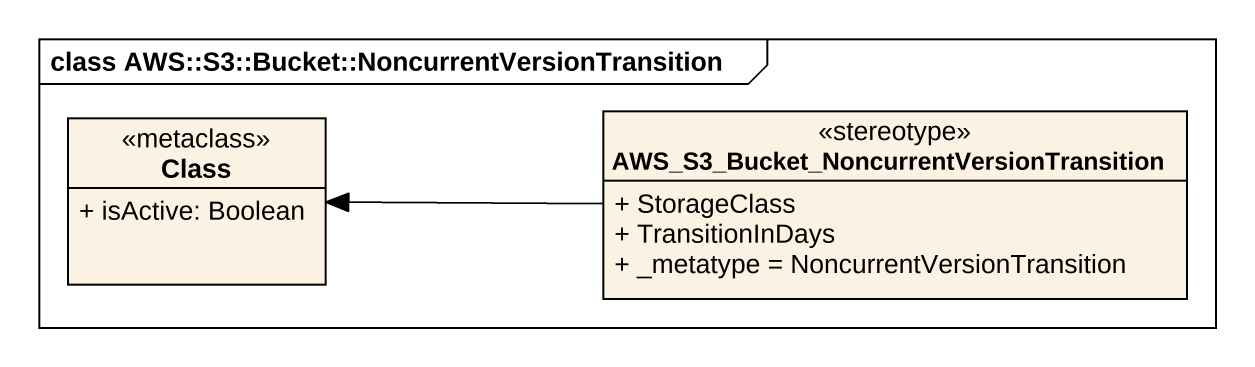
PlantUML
@startuml
mainframe class AWS::S3::Bucket::NoncurrentVersionTransition
hide circle
hide empty members
skinparam classAttributeIconSize 0
class "Class" as Class_ <<metaclass>> {
  + isActive: Boolean
}
class "AWS_S3_Bucket_NoncurrentVersionTransition" as AWS_S3_Bucket <<stereotype>> {
  + StorageClass
  + TransitionInDays
  + _metatype = NoncurrentVersionTransition
}
AWS_S3_Bucket -left-> Class_
@enduml
